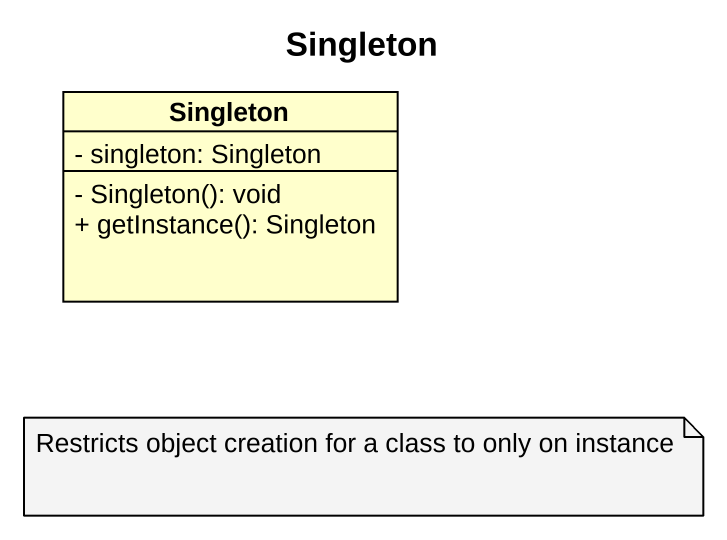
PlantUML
@startuml
title Singleton
hide circle
hide empty members
skinparam classAttributeIconSize 0
class Singleton {
  - singleton: Singleton
  - Singleton(): void
  + getInstance(): Singleton
}
note as N1
  Restricts object creation for a class to only on instance
end note
@enduml
